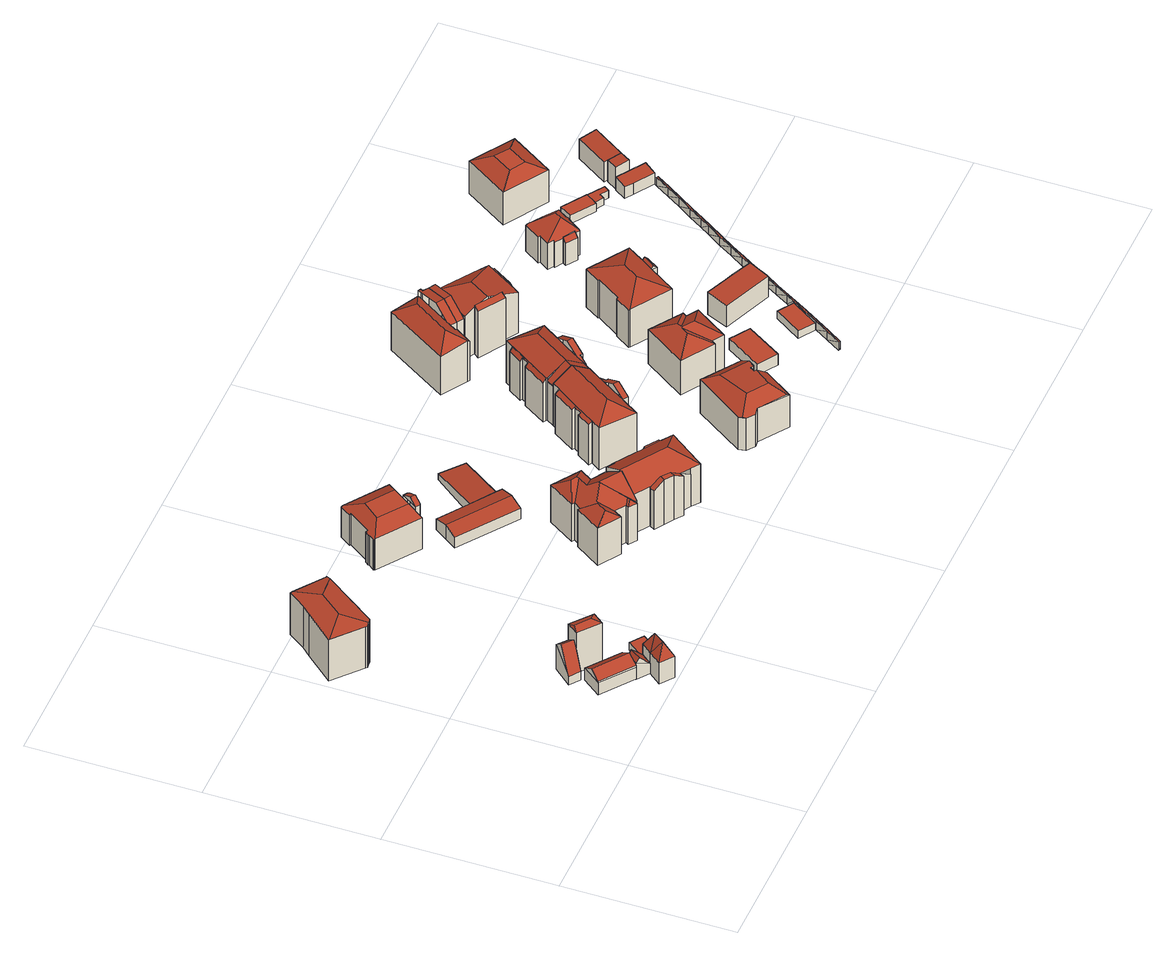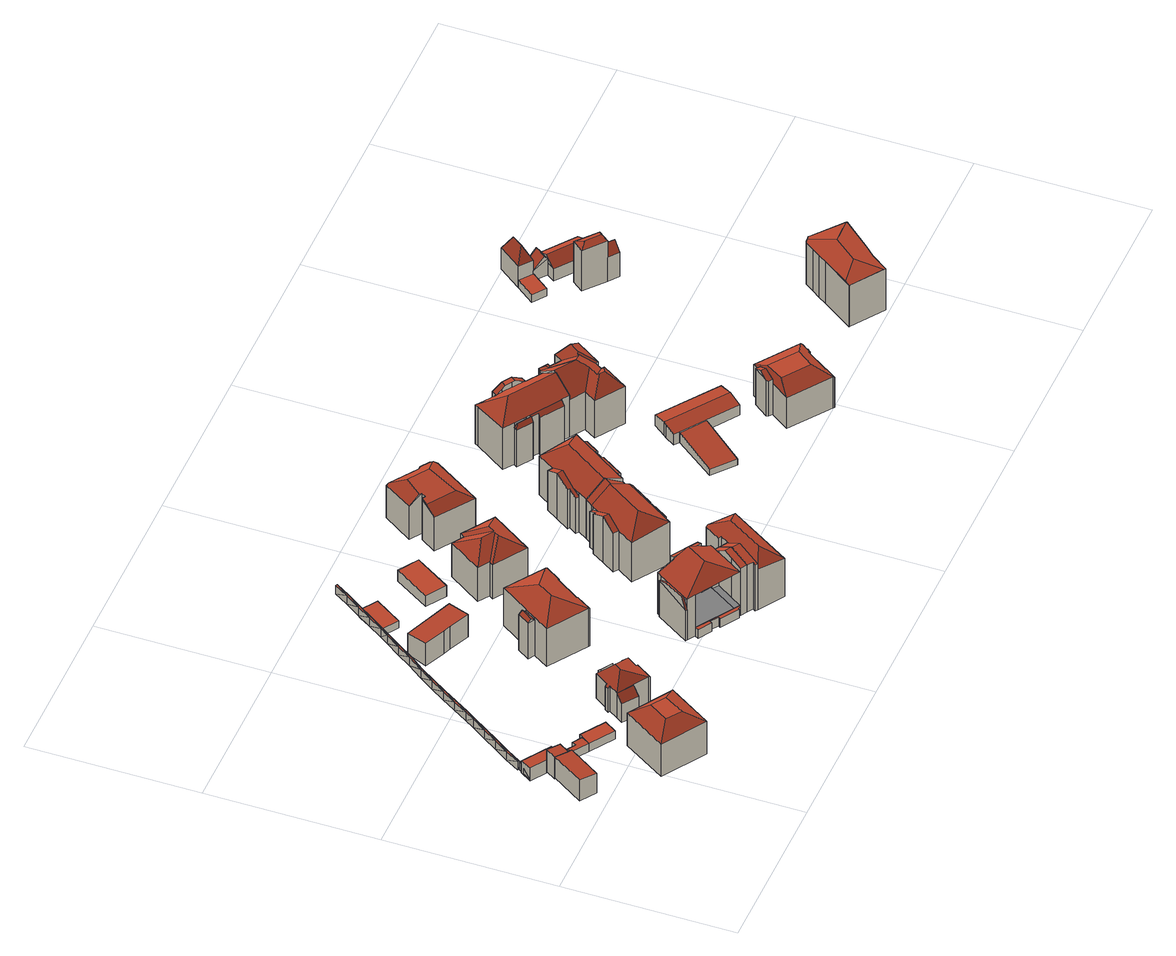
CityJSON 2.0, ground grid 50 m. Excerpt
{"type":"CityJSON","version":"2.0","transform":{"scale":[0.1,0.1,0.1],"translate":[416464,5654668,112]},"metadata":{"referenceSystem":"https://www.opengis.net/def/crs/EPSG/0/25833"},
"CityObjects":{
"building1":{"type":"Building","attributes":{"Dachtyp_tdc":"tdcFreeFormRoof","Gemeindeschluessel":14612000,"Dachneigung":34.32,"QualitaetDacherkennung":50,"Geometrietyp2DReferenz":"3000","measuredHeight":6.65,"function":"31001_9998","roofType":"5000"},"geometry":[{"type":"Solid","lod":"2","boundaries":[[[[0,1,2,3]],[[1,4,5,2]],[[4,6,7,5]],[[6,8,9,7]],[[8,0,3,9]],[[1,10,11,12,4]],[[10,13,14,11]],[[8,14,13,0]],[[6,12,11,14,8]],[[0,13,10,1]],[[4,12,6]],[[3,2,5,7,9]]]],"semantics":{"surfaces":[{"type":"WallSurface"},{"type":"RoofSurface"},{"type":"GroundSurface"}],"values":[[0,0,0,0,0,1,1,0,0,0,0,2]]}}]},
"building2":{"type":"Building","attributes":{"Dachtyp_tdc":"tdcFreeFormRoof","Gemeindeschluessel":14612000,"Dachneigung":62.02,"QualitaetDacherkennung":4,"Geometrietyp2DReferenz":"3000","measuredHeight":10.78,"function":"31001_9998","roofType":"5000"},"geometry":[{"type":"Solid","lod":"2","boundaries":[[[[15,16,17,18]],[[16,19,20,17]],[[19,21,22,20]],[[21,23,24,22]],[[23,15,18,24]],[[25,23,21,26]],[[16,15,25,26,19]],[[21,19,26]],[[15,23,25]],[[18,17,20,22,24]]]],"semantics":{"surfaces":[{"type":"WallSurface"},{"type":"RoofSurface"},{"type":"GroundSurface"}],"values":[[0,0,0,0,0,1,1,0,0,2]]}}]},
"building3":{"type":"Building","attributes":{"Dachtyp_tdc":"tdcGableRoof","Gemeindeschluessel":14612000,"Dachneigung":45.49,"QualitaetDacherkennung":6,"Geometrietyp2DReferenz":"3000","measuredHeight":7.07,"function":"31001_9998","roofType":"3100"},"geometry":[{"type":"Solid","lod":"2","boundaries":[[[[27,28,29,30]],[[28,31,32,29]],[[31,33,34,32]],[[33,27,30,34]],[[31,28,35]],[[27,33,36]],[[28,27,36,35]],[[33,31,35,36]],[[30,29,32,34]]]],"semantics":{"surfaces":[{"type":"WallSurface"},{"type":"RoofSurface"},{"type":"GroundSurface"}],"values":[[0,0,0,0,0,0,1,1,2]]}}]},
"building4":{"type":"Building","attributes":{"Gemeindeschluessel":14612000,"Dachtyp_tdc":"tdcFreeFormRoof","Dachneigung":63.17,"QualitaetDacherkennung":4,"Geometrietyp2DReferenz":"3000","measuredHeight":11.97,"function":"31001_9998","roofType":"5000"},"geometry":[{"type":"Solid","lod":"2","boundaries":[[[[37,38,39,40]],[[38,41,42,39]],[[41,43,44,42]],[[43,45,46,44]],[[45,37,40,46]],[[43,47,45]],[[43,48,47]],[[48,43,41]],[[48,41,38]],[[47,48,38,37]],[[40,39,42,44,46]],[[47,37,45]]]],"semantics":{"surfaces":[{"type":"WallSurface"},{"type":"RoofSurface"},{"type":"GroundSurface"}],"values":[[0,0,0,0,0,1,1,1,1,1,2,1]]}}]},
"building5":{"type":"Building","attributes":{"Dachtyp_tdc":"tdcFreeFormRoof","Gemeindeschluessel":14612000,"Dachneigung":23.61,"QualitaetDacherkennung":5,"Geometrietyp2DReferenz":"3000","measuredHeight":15.06,"function":"31001_9998","roofType":"5000"},"geometry":[{"type":"Solid","lod":"2","boundaries":[[[[49,50,24,18]],[[50,51,52,24]],[[51,53,54,52]],[[53,49,18,54]],[[55,53,51]],[[56,55,51,50]],[[56,50,49]],[[55,56,49,53]],[[18,24,52,54]]]],"semantics":{"surfaces":[{"type":"WallSurface"},{"type":"RoofSurface"},{"type":"GroundSurface"}],"values":[[0,0,0,0,1,1,1,1,2]]}}]},
"building6":{"type":"Building","attributes":{"Dachtyp_tdc":"tdcFreeFormRoof","Gemeindeschluessel":14612000,"Dachneigung":12.59,"QualitaetDacherkennung":54,"Geometrietyp2DReferenz":"3000","measuredHeight":16.03,"function":"31001_9998","roofType":"5000"},"geometry":[{"type":"Solid","lod":"2","boundaries":[[[[57,58,59,60]],[[58,61,62,59]],[[61,63,64,62]],[[63,65,66,64]],[[65,67,68,66]],[[67,69,70,68]],[[69,71,72,70]],[[71,73,74,72]],[[73,75,76,74]],[[75,77,78,76]],[[77,79,80,78]],[[79,81,82,80]],[[81,83,84,82]],[[83,57,60,84]],[[85,73,71,86,87]],[[57,88,89,90,61,58]],[[87,86,69,67,65,63,90,89]],[[77,75,85,87,89,88,83,81,79]],[[63,61,90]],[[71,69,86]],[[57,83,88]],[[75,73,85]],[[60,59,62,64,66,68,70,72,74,76,78,80,82,84]]]],"semantics":{"surfaces":[{"type":"WallSurface"},{"type":"RoofSurface"},{"type":"GroundSurface"}],"values":[[0,0,0,0,0,0,0,0,0,0,0,0,0,0,1,1,1,1,0,0,0,0,2]]}}]},
"building7":{"type":"Building","attributes":{"Dachtyp_tdc":"tdcPolyFlatRoof","Gemeindeschluessel":14612000,"Dachneigung":0,"QualitaetDacherkennung":85,"Geometrietyp2DReferenz":"3000","measuredHeight":2.64,"function":"31001_9998","roofType":"1000"},"geometry":[{"type":"Solid","lod":"2","boundaries":[[[[91,92,40,93]],[[92,94,46,40]],[[94,95,96,46]],[[95,91,93,96]],[[95,94,92,91]],[[93,40,46,96]]]],"semantics":{"surfaces":[{"type":"WallSurface"},{"type":"RoofSurface"},{"type":"GroundSurface"}],"values":[[0,0,0,0,1,2]]}}]},
"building8":{"type":"Building","attributes":{"Gemeindeschluessel":14612000,"Geometrietyp2DReferenz":"3000","function":"31001_9998","roofType":"9999"},"children":["building8-1","building8-2"]},
"building8-1":{"type":"BuildingPart","attributes":{"Dachtyp_tdc":"tdcFreeFormRoof","Dachneigung":27.92,"QualitaetDacherkennung":45,"Geometrietyp2DReferenz":"3000","measuredHeight":13.91,"roofType":"5000"},"parents":["building8"],"geometry":[{"type":"MultiSurface","lod":"2","boundaries":[[[97,98,99,100,101]],[[98,102,103,99]],[[102,104,105,103]],[[104,106,107,105]],[[106,108,109,110,107]],[[102,98,97,111,112]],[[104,112,111,108,106]],[[97,108,111]],[[104,102,112]],[[100,99,103,105,107,110]]],"semantics":{"surfaces":[{"type":"WallSurface"},{"type":"RoofSurface"},{"type":"GroundSurface"}],"values":[0,0,0,0,0,1,1,0,0,2]}}]},
"building8-2":{"type":"BuildingPart","attributes":{"Dachtyp_tdc":"tdcCutTentRoof","Dachneigung":27.56,"QualitaetDacherkennung":42,"Geometrietyp2DReferenz":"3000","measuredHeight":13.43,"roofType":"9999"},"parents":["building8"],"geometry":[{"type":"MultiSurface","lod":"2","boundaries":[[[109,113,114,110]],[[113,115,116,114]],[[115,117,118,116]],[[117,119,120,118]],[[119,121,122,120]],[[121,123,124,122]],[[123,125,126,124]],[[125,127,128,126]],[[127,129,130,128]],[[129,131,132,130]],[[131,133,134,132]],[[133,135,136,134]],[[135,137,138,136]],[[137,139,140,138]],[[139,101,100,140]],[[115,113,141,142]],[[137,135,133,131,129,127,125,123,121,119,117,115,142,143]],[[139,137,143,144]],[[113,109,101,139,144,141]],[[144,143,142,141]],[[110,114,116,118,120,122,124,126,128,130,132,134,136,138,140,100]]],"semantics":{"surfaces":[{"type":"WallSurface"},{"type":"RoofSurface"},{"type":"GroundSurface"}],"values":[0,0,0,0,0,0,0,0,0,0,0,0,0,0,0,1,1,1,1,1,2]}}]},
"building9":{"type":"Building","attributes":{"Dachtyp_tdc":"tdcFreeFormRoof","Gemeindeschluessel":14612000,"Dachneigung":38.08,"QualitaetDacherkennung":13,"Geometrietyp2DReferenz":"3000","measuredHeight":18.49,"function":"31001_9998","roofType":"5000"},"geometry":[{"type":"Solid","lod":"2","boundaries":[[[[145,146,147,148]],[[146,149,150,147]],[[149,151,152,150]],[[153,154,155]],[[156,157,153,155,158]],[[159,160,161,162,163,164,156,158,165]],[[166,159,165,167]],[[168,166,167,169]],[[168,169,151]],[[160,159,166,168,151,149]],[[170,161,160,149,146]],[[171,170,146,145]],[[171,145,172]],[[148,147,150,152,173,174,175,176,177,178,179,180,181,182,183,184,185]],[[151,169,173,152]],[[169,167,174,173]],[[167,165,175,174]],[[165,158,176,175]],[[158,155,177,176]],[[155,154,178,177]],[[154,186,179,178]],[[186,187,180,179]],[[187,188,181,180]],[[188,189,182,181]],[[189,190,183,182]],[[190,191,184,183]],[[191,172,185,184]],[[172,145,148,185]],[[162,161,170,171,172,191]],[[192,163,162,191,190]],[[192,189,188]],[[189,192,190]],[[164,163,192,188,187]],[[157,156,164,187,186]],[[153,157,186,154]]]],"semantics":{"surfaces":[{"type":"WallSurface"},{"type":"RoofSurface"},{"type":"GroundSurface"}],"values":[[0,0,0,1,1,1,1,1,1,1,1,1,1,2,0,0,0,0,0,0,0,0,0,0,0,0,0,0,1,1,0,0,1,1,1]]}}]},
"building10":{"type":"Building","attributes":{"Dachtyp_tdc":"tdcGableRoof","Gemeindeschluessel":14612000,"Dachneigung":13.06,"QualitaetDacherkennung":69,"Geometrietyp2DReferenz":"3000","measuredHeight":4.8,"function":"31001_9998","roofType":"3100"},"geometry":[{"type":"Solid","lod":"2","boundaries":[[[[193,194,195,196]],[[194,197,198,195]],[[197,199,200,198]],[[199,201,202,200]],[[201,203,204,202]],[[203,205,206,204]],[[205,207,208,206]],[[207,209,210,208]],[[209,193,196,210]],[[205,203,201,199,197,194,193]],[[193,209,207,205]],[[196,195,198,200,202,204,206,208,210]]]],"semantics":{"surfaces":[{"type":"WallSurface"},{"type":"RoofSurface"},{"type":"GroundSurface"}],"values":[[0,0,0,0,0,0,0,0,0,1,1,2]]}}]},
"building11":{"type":"Building","attributes":{"Gemeindeschluessel":14612000,"Geometrietyp2DReferenz":"3000","function":"31001_9998","roofType":"9999"},"children":["building11-1","building11-2","building11-3","building11-4"]},
"building11-1":{"type":"BuildingPart","attributes":{"Dachtyp_tdc":"tdcCutGableRoof","Dachneigung":33.46,"QualitaetDacherkennung":31,"Geometrietyp2DReferenz":"3000","measuredHeight":15.77,"roofType":"9999"},"parents":["building11"],"geometry":[{"type":"MultiSurface","lod":"2","boundaries":[[[211,212,213,214]],[[215,216,217,218]],[[216,219,220,217]],[[219,221,222,220]],[[221,223,224,222]],[[223,211,214,224]],[[225,226,212,211,223]],[[221,219,216,215,227,228]],[[223,221,228,225]],[[214,213,229,230,218,217,220,222,224]]],"semantics":{"surfaces":[{"type":"WallSurface"},{"type":"RoofSurface"},{"type":"GroundSurface"}],"values":[0,0,0,0,0,0,1,1,1,2]}}]},
"building11-2":{"type":"BuildingPart","attributes":{"Dachtyp_tdc":"tdcHipAndGableRoof","Dachneigung":36.9,"QualitaetDacherkennung":42,"Geometrietyp2DReferenz":"3000","measuredHeight":18.19,"roofType":"5000"},"parents":["building11"],"geometry":[{"type":"MultiSurface","lod":"2","boundaries":[[[231,232,233,213,212]],[[232,234,182,233]],[[234,235,236,182]],[[235,237,181,236]],[[237,238,239,181]],[[238,240,241,242,239]],[[243,244,245]],[[243,246,247,244]],[[246,248,249,247]],[[248,250,251,249]],[[250,252,218,251]],[[252,215,218]],[[250,248,246,253]],[[246,243,254,240,238,237,235,253]],[[235,234,232,231,226,255,256,227,252,250,253]],[[213,233,182,236,181,239,242,257,244,247,249,251,218,230,229]]],"semantics":{"surfaces":[{"type":"WallSurface"},{"type":"RoofSurface"},{"type":"GroundSurface"}],"values":[0,0,0,0,0,0,0,0,0,0,0,0,1,1,1,2]}}]},
"building11-3":{"type":"BuildingPart","attributes":{"Dachtyp_tdc":"tdcFreeFormRoof","Dachneigung":68.63,"QualitaetDacherkennung":13,"Geometrietyp2DReferenz":"3000","measuredHeight":14.76,"roofType":"5000"},"parents":["building11"],"geometry":[{"type":"MultiSurface","lod":"2","boundaries":[[[258,245,244,259]],[[260,261,262,263]],[[261,258,259,262]],[[264,265,266,267,245]],[[264,245,258]],[[265,264,258,261]],[[260,266,265,261]],[[267,266,260]],[[259,244,257,263,262]]],"semantics":{"surfaces":[{"type":"WallSurface"},{"type":"RoofSurface"},{"type":"GroundSurface"}],"values":[0,0,0,1,1,1,0,0,2]}}]},
"building11-4":{"type":"BuildingPart","attributes":{"Dachtyp_tdc":"tdcPolyFlatRoof","Dachneigung":40.42,"QualitaetDacherkennung":29,"Geometrietyp2DReferenz":"3000","measuredHeight":14.55,"roofType":"2100"},"parents":["building11"],"geometry":[{"type":"MultiSurface","lod":"2","boundaries":[[[241,268,269,270,271,272]],[[273,274,275,263,257,242]],[[272,271,274,273]],[[271,270,275,274]],[[270,269,260,263,275]],[[241,272,273,242]]],"semantics":{"surfaces":[{"type":"RoofSurface"},{"type":"GroundSurface"},{"type":"WallSurface"}],"values":[0,1,2,2,2,2]}}]},
"building12":{"type":"Building","attributes":{"Dachtyp_tdc":"tdcPolyFlatRoof","Gemeindeschluessel":14612000,"Dachneigung":5.15,"QualitaetDacherkennung":70,"Geometrietyp2DReferenz":"3000","measuredHeight":3.52,"function":"31001_9998","roofType":"2100"},"geometry":[{"type":"Solid","lod":"2","boundaries":[[[[276,277,200,278]],[[277,279,198,200]],[[279,280,281,198]],[[280,276,278,281]],[[280,279,277,276]],[[278,200,198,281]]]],"semantics":{"surfaces":[{"type":"WallSurface"},{"type":"RoofSurface"},{"type":"GroundSurface"}],"values":[[0,0,0,0,1,2]]}}]},
"building13":{"type":"Building","attributes":{"Gemeindeschluessel":14612000,"Geometrietyp2DReferenz":"3000","function":"31001_9998","roofType":"9999"},"children":["building13-1","building13-2","building13-3","building13-4"]},
"building13-1":{"type":"BuildingPart","attributes":{"Dachtyp_tdc":"tdcHipAndGableRoof","Dachneigung":36.92,"QualitaetDacherkennung":43,"Geometrietyp2DReferenz":"3000","measuredHeight":18.26,"roofType":"5000"},"parents":["building13"],"geometry":[{"type":"MultiSurface","lod":"2","boundaries":[[[282,283,284,285]],[[283,286,287,284]],[[286,288,289,287]],[[288,290,291,289]],[[290,292,291]],[[293,294,295,296]],[[294,297,298,295]],[[297,299,300,298]],[[299,301,302,300]],[[297,294,303]],[[294,293,304,305,290,288,286,303]],[[286,283,282,306,301,299,297,303]],[[307,285,284,287,289,291,308,296,295,298,300,302]]],"semantics":{"surfaces":[{"type":"WallSurface"},{"type":"RoofSurface"},{"type":"GroundSurface"}],"values":[0,0,0,0,0,0,0,0,0,1,1,1,2]}}]},
"building13-2":{"type":"BuildingPart","attributes":{"Dachtyp_tdc":"tdcPolyFlatRoof","Dachneigung":32.76,"QualitaetDacherkennung":47,"Geometrietyp2DReferenz":"3000","measuredHeight":14.89,"roofType":"2100"},"parents":["building13"],"geometry":[{"type":"MultiSurface","lod":"2","boundaries":[[[301,299,300,302]],[[299,309,310,300]],[[309,311,312,310]],[[311,313,314,312]],[[313,315,316,314]],[[315,313,311,309,299,301,306]],[[307,302,300,310,312,314,316]]],"semantics":{"surfaces":[{"type":"WallSurface"},{"type":"RoofSurface"},{"type":"GroundSurface"}],"values":[0,0,0,0,0,1,2]}}]},
"building13-3":{"type":"BuildingPart","attributes":{"Dachtyp_tdc":"tdcPolyFlatRoof","Dachneigung":34.4,"QualitaetDacherkennung":53,"Geometrietyp2DReferenz":"3000","measuredHeight":14.96,"roofType":"2100"},"parents":["building13"],"geometry":[{"type":"MultiSurface","lod":"2","boundaries":[[[317,318,316,315]],[[317,319,320,318]],[[319,282,285,320]],[[319,317,315,321,282]],[[285,307,316,318,320]]],"semantics":{"surfaces":[{"type":"WallSurface"},{"type":"RoofSurface"},{"type":"GroundSurface"}],"values":[0,0,0,1,2]}}]},
"building13-4":{"type":"BuildingPart","attributes":{"Dachtyp_tdc":"tdcGableRoof","Dachneigung":28.26,"QualitaetDacherkennung":40,"Geometrietyp2DReferenz":"3000","measuredHeight":16.28,"roofType":"3100"},"parents":["building13"],"geometry":[{"type":"MultiSurface","lod":"2","boundaries":[[[322,323,324,325]],[[323,326,327,324]],[[326,328,329,327]],[[328,330,296,329]],[[330,293,296]],[[292,331,332,291]],[[331,322,325,332]],[[333,330,328,326]],[[326,323,322,331,292,305,333]],[[325,324,327,329,296,308,291,332]]],"semantics":{"surfaces":[{"type":"WallSurface"},{"type":"RoofSurface"},{"type":"GroundSurface"}],"values":[0,0,0,0,0,0,0,1,1,2]}}]},
"building14":{"type":"Building","attributes":{"Dachtyp_tdc":"tdcFreeFormRoof","Gemeindeschluessel":14612000,"Dachneigung":2.71,"QualitaetDacherkennung":38,"Geometrietyp2DReferenz":"3000","measuredHeight":14.56,"function":"31001_9998","roofType":"5000"},"geometry":[{"type":"Solid","lod":"2","boundaries":[[[[334,335,336,337]],[[335,338,339,336]],[[338,340,341,339]],[[340,342,343,341]],[[342,344,345,343]],[[344,346,347,345]],[[346,348,349,347]],[[348,350,351,349]],[[350,352,353,351]],[[352,354,355,353]],[[354,356,357,355]],[[356,334,337,357]],[[358,340,338,359]],[[342,358,360]],[[352,350,361,362,363]],[[363,362,364,365,334,356,354]],[[364,359,338,335,365]],[[348,346,344,360,358,359,364,362,361]],[[335,334,365]],[[342,340,358]],[[344,342,360]],[[354,352,363]],[[350,348,361]],[[337,336,339,341,343,345,347,349,351,353,355,357]]]],"semantics":{"surfaces":[{"type":"WallSurface"},{"type":"RoofSurface"},{"type":"GroundSurface"}],"values":[[0,0,0,0,0,0,0,0,0,0,0,0,1,1,1,1,1,1,0,0,0,0,0,2]]}}]},
"building15":{"type":"Building","attributes":{"Gemeindeschluessel":14612000,"Geometrietyp2DReferenz":"3000","function":"31001_9998","roofType":"9999"},"children":["building15-1","building15-2","building15-3","building15-4"]},
"building15-1":{"type":"BuildingPart","attributes":{"Dachtyp_tdc":"tdcHipAndGableRoof","Dachneigung":36.65,"QualitaetDacherkennung":44,"Geometrietyp2DReferenz":"3000","measuredHeight":18.1,"roofType":"5000"},"parents":["building15"],"geometry":[{"type":"MultiSurface","lod":"2","boundaries":[[[366,367,368]],[[366,369,370,367]],[[371,372,373,374,375,376]],[[377,378,379,380]],[[378,381,382,379]],[[381,383,384,382]],[[381,378,385]],[[378,377,372,371,386,387,385]],[[387,369,366,388,389,390,383,381,385]],[[367,370,391,374,373,380,379,382,384,392]]],"semantics":{"surfaces":[{"type":"WallSurface"},{"type":"RoofSurface"},{"type":"GroundSurface"}],"values":[0,0,0,0,0,0,1,1,1,2]}}]},
"building15-2":{"type":"BuildingPart","attributes":{"Dachtyp_tdc":"tdcGableRoof","Dachneigung":36.97,"QualitaetDacherkennung":69,"Geometrietyp2DReferenz":"3000","measuredHeight":18.18,"roofType":"3100"},"parents":["building15"],"geometry":[{"type":"MultiSurface","lod":"2","boundaries":[[[393,289,370,369]],[[393,394,284,289]],[[394,375,374,284]],[[393,369,395,396]],[[394,397,376,375]],[[393,396,397,394]],[[374,391,370,289,284]],[[397,396,395,386,376]]],"semantics":{"surfaces":[{"type":"WallSurface"},{"type":"RoofSurface"},{"type":"GroundSurface"}],"values":[0,0,0,1,0,0,2,1]}}]},
"building15-3":{"type":"BuildingPart","attributes":{"Dachtyp_tdc":"tdcGableRoof","Dachneigung":28.19,"QualitaetDacherkennung":36,"Geometrietyp2DReferenz":"3000","measuredHeight":16.19,"roofType":"3100"},"parents":["building15"],"geometry":[{"type":"MultiSurface","lod":"2","boundaries":[[[398,368,367,399]],[[383,400,401,384]],[[400,402,403,401]],[[402,404,405,403]],[[404,406,407,405]],[[406,398,399,407]],[[402,400,383,390,408]],[[408,388,368,398,406,404,402]],[[399,367,392,384,401,403,405,407]]],"semantics":{"surfaces":[{"type":"WallSurface"},{"type":"RoofSurface"},{"type":"GroundSurface"}],"values":[0,0,0,0,0,0,1,1,2]}}]},
"building15-4":{"type":"BuildingPart","attributes":{"Dachtyp_tdc":"tdcPolyFlatRoof","Dachneigung":46.88,"QualitaetDacherkennung":39,"Geometrietyp2DReferenz":"3000","measuredHeight":14.82,"roofType":"2100"},"parents":["building15"],"geometry":[{"type":"MultiSurface","lod":"2","boundaries":[[[409,410,411,412]],[[410,413,414,411]],[[413,415,416,414]],[[415,417,418,416]],[[417,419,420,418]],[[419,421,377,380,420]],[[422,409,412,373,372]],[[422,421,419,417,415,413,410,409]],[[412,411,414,416,418,420,380,373]]],"semantics":{"surfaces":[{"type":"WallSurface"},{"type":"RoofSurface"},{"type":"GroundSurface"}],"values":[0,0,0,0,0,0,0,1,2]}}]},
"building16":{"type":"Building","attributes":{"Gemeindeschluessel":14612000,"Geometrietyp2DReferenz":"3000","function":"31001_9998","roofType":"9999"},"children":["building16-1","building16-2"]},
"building16-1":{"type":"BuildingPart","attributes":{"Dachtyp_tdc":"tdcGableRoof","Dachneigung":10.01,"QualitaetDacherkennung":61,"Geometrietyp2DReferenz":"3000","measuredHeight":17.7,"roofType":"3100"},"parents":["building16"],"geometry":[{"type":"MultiSurface","lod":"2","boundaries":[[[423,424,425,426]],[[424,427,428,425]],[[427,429,430,428]],[[429,431,432,430]],[[433,434,435,436,437]],[[434,423,426,435]],[[438,439,431,429,427]],[[427,424,423,434,433,438]],[[426,425,428,430,432,440,436,435]]],"semantics":{"surfaces":[{"type":"WallSurface"},{"type":"RoofSurface"},{"type":"GroundSurface"}],"values":[0,0,0,0,0,0,1,1,2]}}]},
"building16-2":{"type":"BuildingPart","attributes":{"Dachtyp_tdc":"tdcHipRoof","Dachneigung":35.63,"QualitaetDacherkennung":52,"Geometrietyp2DReferenz":"3000","measuredHeight":16.95,"roofType":"3200"},"parents":["building16"],"geometry":[{"type":"MultiSurface","lod":"2","boundaries":[[[441,442,443,444]],[[442,437,436,443]],[[445,446,447,432,431]],[[446,448,449,447]],[[437,442,450]],[[441,451,452]],[[442,441,452,450]],[[451,453,448,446,445,439,454,437,450,452]],[[449,455,456,444,443,436,440,432,447]],[[448,453,455,449]],[[453,451,456,455]],[[451,441,444,456]]],"semantics":{"surfaces":[{"type":"WallSurface"},{"type":"RoofSurface"},{"type":"GroundSurface"}],"values":[0,0,0,0,1,1,1,1,2,0,0,0]}}]},
"building17":{"type":"Building","attributes":{"Dachtyp_tdc":"tdcFreeFormRoof","Gemeindeschluessel":14612000,"Dachneigung":29.96,"QualitaetDacherkennung":70,"Geometrietyp2DReferenz":"3000","measuredHeight":15.44,"function":"31001_9998","roofType":"5000"},"geometry":[{"type":"Solid","lod":"2","boundaries":[[[[457,458,459,460]],[[458,461,462,459]],[[461,463,464,462]],[[463,465,466,464]],[[465,467,468,466]],[[467,469,470,468]],[[469,471,472,470]],[[471,457,460,472]],[[473,474,471,469]],[[475,476,473,469,467]],[[475,467,465]],[[477,476,475,465,463]],[[478,477,463,461]],[[478,461,458]],[[474,473,476,477,478,458,457]],[[474,457,471]],[[460,459,462,464,466,468,470,472]]]],"semantics":{"surfaces":[{"type":"WallSurface"},{"type":"RoofSurface"},{"type":"GroundSurface"}],"values":[[0,0,0,0,0,0,0,0,1,1,1,1,1,1,1,1,2]]}}]},
"building18":{"type":"Building","attributes":{"Dachtyp_tdc":"tdcPolyFlatRoof","Gemeindeschluessel":14612000,"Dachneigung":0,"QualitaetDacherkennung":63,"Geometrietyp2DReferenz":"3000","measuredHeight":3.79,"function":"31001_9998","roofType":"1000"},"geometry":[{"type":"Solid","lod":"2","boundaries":[[[[479,480,481,482]],[[480,483,484,481]],[[483,485,486,484]],[[485,479,482,486]],[[485,483,480,479]],[[482,481,484,486]]]],"semantics":{"surfaces":[{"type":"WallSurface"},{"type":"RoofSurface"},{"type":"GroundSurface"}],"values":[[0,0,0,0,1,2]]}}]},
"building19":{"type":"Building","attributes":{"Gemeindeschluessel":14612000,"Geometrietyp2DReferenz":"3000","function":"31001_9998","roofType":"9999"},"children":["building19-1","building19-2","building19-3","building19-4","building19-5"]},
"building19-1":{"type":"BuildingPart","attributes":{"Dachtyp_tdc":"tdcCutGableRoof","Dachneigung":0.487,"QualitaetDacherkennung":16,"Geometrietyp2DReferenz":"3000","measuredHeight":14.3,"roofType":"9999"},"parents":["building19"],"geometry":[{"type":"MultiSurface","lod":"2","boundaries":[[[487,488,489,490]],[[488,491,492,489]],[[491,493,494,492]],[[488,487,495,496]],[[491,488,496,497]],[[493,491,497,498]],[[497,496,495,498]],[[490,489,492,494]]],"semantics":{"surfaces":[{"type":"WallSurface"},{"type":"RoofSurface"},{"type":"GroundSurface"}],"values":[0,0,0,1,0,1,1,2]}}]},
"building19-2":{"type":"BuildingPart","attributes":{"Dachtyp_tdc":"tdcPolyFlatRoof","Dachneigung":25.98,"QualitaetDacherkennung":29,"Geometrietyp2DReferenz":"3000","measuredHeight":17.23,"roofType":"2100"},"parents":["building19"],"geometry":[{"type":"MultiSurface","lod":"2","boundaries":[[[499,500,501,502,503,504]],[[505,506,507,500,499]],[[508,509,504,503,510]],[[509,505,499,504]],[[509,508,511,512,513,514,506,505]]],"semantics":{"surfaces":[{"type":"GroundSurface"},{"type":"WallSurface"},{"type":"RoofSurface"}],"values":[0,1,1,1,2]}}]},
"building19-3":{"type":"BuildingPart","attributes":{"Dachtyp_tdc":"tdcHipAndGableRoof","Dachneigung":21.11,"QualitaetDacherkennung":27,"Geometrietyp2DReferenz":"3000","measuredHeight":18.28,"roofType":"5000"},"parents":["building19"],"geometry":[{"type":"MultiSurface","lod":"2","boundaries":[[[507,515,516,500]],[[515,517,518,516]],[[517,519,520,521,518]],[[522,523,487,490,524,525]],[[526,527,528,494,493]],[[527,510,503,528]],[[523,522,529,530]],[[529,531,532,519,517,515,507,514,533,530]],[[533,512,534,510,527,526,523,530]],[[503,502,501,500,516,518,521,535,536,524,490,494,528]]],"semantics":{"surfaces":[{"type":"WallSurface"},{"type":"RoofSurface"},{"type":"GroundSurface"}],"values":[0,0,0,0,0,0,1,1,1,2]}}]},
"building19-4":{"type":"BuildingPart","attributes":{"Dachtyp_tdc":"tdcGableRoof","Dachneigung":10.07,"QualitaetDacherkennung":58,"Geometrietyp2DReferenz":"3000","measuredHeight":17.74,"roofType":"3100"},"parents":["building19"],"geometry":[{"type":"MultiSurface","lod":"2","boundaries":[[[537,424,425,538]],[[424,539,540,541,425]],[[520,429,430,521]],[[429,537,538,430]],[[542,539,424,537]],[[537,429,520,532,542]],[[538,425,541,536,535,521,430]]],"semantics":{"surfaces":[{"type":"WallSurface"},{"type":"RoofSurface"},{"type":"GroundSurface"}],"values":[0,0,0,0,1,1,2]}}]},
"building19-5":{"type":"BuildingPart","attributes":{"Dachtyp_tdc":"tdcPolyFlatRoof","Dachneigung":0,"QualitaetDacherkennung":0,"Geometrietyp2DReferenz":"3000","measuredHeight":3,"roofType":"9999"},"parents":["building19"],"geometry":[{"type":"MultiSurface","lod":"2","boundaries":[[[543,544,545,546,547,548,549,540,550,525]],[[540,549,551,541]],[[549,548,552,551]],[[548,547,553,552]],[[547,546,554,553]],[[546,545,555,554]],[[545,544,556,555]],[[544,543,557,556]],[[543,525,524,557]],[[524,536,541,551,552,553,554,555,556,557]],[[525,550,536,524]],[[541,536,550,540]]],"semantics":{"surfaces":[{"type":"RoofSurface"},{"type":"WallSurface"},{"type":"GroundSurface"},{"type":"ClosureSurface","isClosure":"1","QuelleClosure":"LoD1Solid"}],"values":[0,1,1,1,1,1,1,1,1,2,3,3]}}]},
"building20":{"type":"Building","attributes":{"Stand_DGM":"2016","Stand_Basis-DLM":"2024","Gemeindeschluessel":"14612000","ObjektHoehe":3,"Stand_Laserscan":"2016","BodenHoehe":0,"Stand_3D-Stadtmodell":"2025","Geometrietyp2DReferenz":2000,"AbsoluteHoehe":0,"measuredHeight":3,"function":"51009_1700","roofType":"9999"},"geometry":[{"type":"MultiSurface","lod":"2","boundaries":[[[558,559,560]],[[561,562,560]],[[559,563,564]],[[562,561,564]],[[558,560,565]],[[560,562,565]],[[558,563,559]],[[562,564,563]],[[566,558,565]],[[562,567,565]],[[558,568,563]],[[567,562,563]],[[566,565,569]],[[565,567,569]],[[566,568,558]],[[567,563,568]],[[570,566,569]],[[567,571,569]],[[566,572,568]],[[571,567,568]],[[570,569,573]],[[569,571,573]],[[570,572,566]],[[571,568,572]],[[574,570,573]],[[571,575,573]],[[570,576,572]],[[575,571,572]],[[574,573,577]],[[573,575,577]],[[574,576,570]],[[575,572,576]],[[578,574,577]],[[575,579,577]],[[574,580,576]],[[579,575,576]],[[578,577,581]],[[577,579,581]],[[578,580,574]],[[579,576,580]],[[582,578,581]],[[579,583,581]],[[578,584,580]],[[583,579,580]],[[582,581,585]],[[581,583,585]],[[582,584,578]],[[583,580,584]],[[586,582,585]],[[583,587,585]],[[582,588,584]],[[587,583,584]],[[586,585,589]],[[585,587,589]],[[586,588,582]],[[587,584,588]],[[590,586,589]],[[587,591,589]],[[586,592,588]],[[591,587,588]],[[590,589,593]],[[589,591,593]],[[590,592,586]],[[591,588,592]],[[594,590,593]],[[591,595,593]],[[590,596,592]],[[595,591,592]],[[594,593,597]],[[593,595,597]],[[594,596,590]],[[595,592,596]],[[598,594,597]],[[595,599,597]],[[594,600,596]],[[599,595,596]],[[598,597,601]],[[597,599,601]],[[598,600,594]],[[599,596,600]],[[602,598,601]],[[599,603,601]],[[598,604,600]],[[603,599,600]],[[602,601,605]],[[601,603,605]],[[602,604,598]],[[603,600,604]],[[606,602,605]],[[603,607,605]],[[602,608,604]],[[607,603,604]],[[606,605,609]],[[606,608,602]],[[605,607,609]],[[607,604,608]],[[610,606,609]],[[606,611,608]],[[607,612,609]],[[612,607,608]],[[612,608,611]],[[610,609,613]],[[609,612,613]],[[610,611,606]],[[614,610,613]],[[612,615,613]],[[610,616,611]],[[615,612,611]],[[614,613,617]],[[613,615,617]],[[614,616,610]],[[615,611,616]],[[618,614,617]],[[615,619,617]],[[614,620,616]],[[619,615,616]],[[618,617,621]],[[617,619,621]],[[618,620,614]],[[619,616,620]],[[622,618,621]],[[619,623,621]],[[618,624,620]],[[623,619,620]],[[622,621,625]],[[621,623,625]],[[622,624,618]],[[623,620,624]],[[626,622,625]],[[623,627,625]],[[622,628,624]],[[627,623,624]],[[626,625,629]],[[625,627,629]],[[626,628,622]],[[627,624,628]],[[630,626,629]]],"semantics":{"surfaces":[{"type":"WallSurface"},{"type":"RoofSurface"},{"type":"GroundSurface"}],"values":[0,1,2,0,0,1,2,0,0,1,2,0,0,1,2,0,0,1,2,0,0,1,2,0,0,1,2,0,0,1,2,0,0,1,2,0,0,1,2,0,0,1,2,0,0,1,2,0,0,1,2,0,0,1,2,0,0,1,2,0,0,1,2,0,0,1,2,0,0,1,2,0,0,1,2,0,0,1,2,0,0,1,2,0,0,1,2,0,0,1,2,0,0,2,1,0,0,2,1,0,0,0,1,2,0,1,2,0,0,1,2,0,0,1,2,0,0,1,2,0,0,1,2,0,0,1,2,0,0,1,2,0,0,1,2,0,0]}}]},
"building21":{"type":"Building","attributes":{"Gemeindeschluessel":14612000,"Dachtyp_tdc":"tdcPolyFlatRoof","Dachneigung":0,"QualitaetDacherkennung":69,"Geometrietyp2DReferenz":"3000","measuredHeight":2.51,"function":"31001_9998","roofType":"1000"},"geometry":[{"type":"Solid","lod":"2","boundaries":[[[[631,632,633,634]],[[632,635,636,633]],[[635,637,638,636]],[[637,639,640,638]],[[639,631,634,640]],[[639,637,635,632,631]],[[634,633,636,638,640]]]],"semantics":{"surfaces":[{"type":"WallSurface"},{"type":"RoofSurface"},{"type":"GroundSurface"}],"values":[[0,0,0,0,0,1,2]]}}]},
"building22":{"type":"Building","attributes":{"Gemeindeschluessel":14612000,"Geometrietyp2DReferenz":"3000","function":"31001_9998","roofType":"9999"},"children":["building22-1","building22-2"]},
"building22-1":{"type":"BuildingPart","attributes":{"Dachtyp_tdc":"tdcHipRoof","Dachneigung":22.68,"QualitaetDacherkennung":68,"Geometrietyp2DReferenz":"3000","measuredHeight":16.16,"roofType":"3200"},"parents":["building22"],"geometry":[{"type":"MultiSurface","lod":"2","boundaries":[[[641,642,643,644]],[[642,645,646,643]],[[645,647,648,646]],[[647,649,650,648]],[[649,651,652,650]],[[651,653,654,655,652]],[[656,657,658,659,660]],[[657,661,662,658]],[[661,663,664,662]],[[663,665,666,664]],[[665,641,644,666]],[[661,657,667]],[[651,649,668]],[[657,656,653,651,668,667]],[[649,647,645,642,641,665,663,661,667,668]],[[644,643,646,648,650,652,655,659,658,662,664,666]]],"semantics":{"surfaces":[{"type":"WallSurface"},{"type":"RoofSurface"},{"type":"GroundSurface"}],"values":[0,0,0,0,0,0,0,0,0,0,0,1,1,1,1,2]}}]},
"building22-2":{"type":"BuildingPart","attributes":{"Dachtyp_tdc":"tdcFreeFormRoof","Dachneigung":43.02,"QualitaetDacherkennung":15,"Geometrietyp2DReferenz":"3000","measuredHeight":13.44,"roofType":"5000"},"parents":["building22"],"geometry":[{"type":"MultiSurface","lod":"2","boundaries":[[[654,669,670,655]],[[669,671,672,670]],[[671,660,659,672]],[[673,660,671]],[[674,673,671,669]],[[674,669,654]],[[673,674,654,660]],[[655,670,672,659]]],"semantics":{"surfaces":[{"type":"WallSurface"},{"type":"RoofSurface"},{"type":"GroundSurface"}],"values":[0,0,0,0,1,0,1,2]}}]},
"building23":{"type":"Building","attributes":{"Dachtyp_tdc":"tdcPolyFlatRoof","Gemeindeschluessel":14612000,"Dachneigung":4.99,"QualitaetDacherkennung":65,"Geometrietyp2DReferenz":"3000","measuredHeight":8.03,"function":"31001_9998","roofType":"2100"},"geometry":[{"type":"Solid","lod":"2","boundaries":[[[[675,676,677,678]],[[676,679,680,677]],[[679,681,682,680]],[[681,683,684,682]],[[683,685,686,684]],[[685,675,678,686]],[[685,683,681,679,676,675]],[[678,677,680,682,684,686]]]],"semantics":{"surfaces":[{"type":"WallSurface"},{"type":"RoofSurface"},{"type":"GroundSurface"}],"values":[[0,0,0,0,0,0,1,2]]}}]},
"building24":{"type":"Building","attributes":{"Dachtyp_tdc":"tdcPolyFlatRoof","Gemeindeschluessel":14612000,"Dachneigung":47.33,"QualitaetDacherkennung":35,"Geometrietyp2DReferenz":"3000","measuredHeight":9.32,"function":"31001_9998","roofType":"2100"},"geometry":[{"type":"Solid","lod":"2","boundaries":[[[[687,688,689,690]],[[688,691,692,689]],[[691,693,694,692]],[[693,687,690,694]],[[693,691,688,687]],[[690,689,692,694]]]],"semantics":{"surfaces":[{"type":"WallSurface"},{"type":"RoofSurface"},{"type":"GroundSurface"}],"values":[[0,0,0,0,1,2]]}}]},
"building25":{"type":"Building","attributes":{"Gemeindeschluessel":14612000,"Geometrietyp2DReferenz":"3000","function":"31001_9998","roofType":"9999"},"children":["building25-1","building25-2"]},
"building25-1":{"type":"BuildingPart","attributes":{"Dachtyp_tdc":"tdcPolyFlatRoof","Dachneigung":45.94,"QualitaetDacherkennung":64,"Geometrietyp2DReferenz":"3000","measuredHeight":8.66,"roofType":"2100"},"parents":["building25"],"geometry":[{"type":"MultiSurface","lod":"2","boundaries":[[[695,696,697,698]],[[699,700,701,702]],[[700,695,698,701]],[[700,699,696,695]],[[698,697,702,701]]],"semantics":{"surfaces":[{"type":"WallSurface"},{"type":"RoofSurface"},{"type":"GroundSurface"}],"values":[0,0,0,1,2]}}]},
"building25-2":{"type":"BuildingPart","attributes":{"Dachtyp_tdc":"tdcHipRoof","Dachneigung":27.34,"QualitaetDacherkennung":39,"Geometrietyp2DReferenz":"3000","measuredHeight":12.49,"roofType":"3200"},"parents":["building25"],"geometry":[{"type":"MultiSurface","lod":"2","boundaries":[[[703,704,705,706]],[[704,707,708,705]],[[707,709,710,708]],[[709,711,692,710]],[[711,712,689,692]],[[712,713,714,689]],[[713,715,716,714]],[[715,717,718,716]],[[717,719,720,718]],[[719,721,722,720]],[[721,723,724,722]],[[723,725,726,724]],[[725,727,699,702,726]],[[728,729,730,697,696]],[[729,731,732,730]],[[731,703,706,732]],[[728,727,725,733]],[[717,715,713,712,711,709,707,734]],[[725,723,721,719,717,734,733]],[[707,704,703,731,729,728,733,734]],[[706,705,708,710,692,689,714,716,718,720,722,724,726,702,697,730,732]]],"semantics":{"surfaces":[{"type":"WallSurface"},{"type":"RoofSurface"},{"type":"GroundSurface"}],"values":[0,0,0,0,0,0,0,0,0,0,0,0,0,0,0,0,1,1,1,1,2]}}]},
"building26":{"type":"Building","attributes":{"Gemeindeschluessel":14612000,"Geometrietyp2DReferenz":"3000","function":"31001_9998","roofType":"9999"},"children":["building26-1","building26-2"]},
"building26-1":{"type":"BuildingPart","attributes":{"Dachtyp_tdc":"tdcPolyFlatRoof","Dachneigung":0,"QualitaetDacherkennung":34,"Geometrietyp2DReferenz":"3000","measuredHeight":2.92,"roofType":"1000"},"parents":["building26"],"geometry":[{"type":"MultiSurface","lod":"2","boundaries":[[[735,736,737,738]],[[736,739,740,737]],[[739,741,742,743,740]],[[744,735,738,745,746]],[[744,741,739,736,735]],[[738,737,740,743,745]]],"semantics":{"surfaces":[{"type":"WallSurface"},{"type":"RoofSurface"},{"type":"GroundSurface"}],"values":[0,0,0,0,1,2]}}]},
"building26-2":{"type":"BuildingPart","attributes":{"Dachtyp_tdc":"tdcPolyFlatRoof","Dachneigung":6.71,"QualitaetDacherkennung":60,"Geometrietyp2DReferenz":"3000","measuredHeight":2.84,"roofType":"2100"},"parents":["building26"],"geometry":[{"type":"MultiSurface","lod":"2","boundaries":[[[742,747,748,743]],[[747,749,750,748]],[[749,751,752,750]],[[751,753,754,752]],[[753,746,745,754]],[[753,751,749,747,742,746]],[[745,743,748,750,752,754]]],"semantics":{"surfaces":[{"type":"WallSurface"},{"type":"RoofSurface"},{"type":"GroundSurface"}],"values":[0,0,0,0,0,1,2]}}]},
"building27":{"type":"Building","attributes":{"Dachtyp_tdc":"tdcCutTentRoof","Gemeindeschluessel":14612000,"Dachneigung":29.85,"QualitaetDacherkennung":55,"Geometrietyp2DReferenz":"3000","measuredHeight":14.19,"function":"31001_9998","roofType":"9999"},"geometry":[{"type":"Solid","lod":"2","boundaries":[[[[755,756,757,758]],[[756,759,760,757]],[[759,761,762,760]],[[761,755,758,762]],[[756,755,763,764]],[[759,756,764,765]],[[761,759,765,766]],[[755,761,766,763]],[[766,765,764,763]],[[758,757,760,762]]]],"semantics":{"surfaces":[{"type":"WallSurface"},{"type":"RoofSurface"},{"type":"GroundSurface"}],"values":[[0,0,0,0,1,1,1,1,1,2]]}}]},
"building28":{"type":"Building","attributes":{"Dachtyp_tdc":"tdcPolyFlatRoof","Gemeindeschluessel":14612000,"Dachneigung":7.44,"QualitaetDacherkennung":42,"Geometrietyp2DReferenz":"3000","measuredHeight":4.59,"function":"31001_9998","roofType":"2100"},"geometry":[{"type":"Solid","lod":"2","boundaries":[[[[767,768,769,770]],[[768,771,772,769]],[[771,773,774,772]],[[773,775,776,774]],[[775,777,778,776]],[[777,767,770,778]],[[777,775,773,771,768,767]],[[770,769,772,774,776,778]]]],"semantics":{"surfaces":[{"type":"WallSurface"},{"type":"RoofSurface"},{"type":"GroundSurface"}],"values":[[0,0,0,0,0,0,1,2]]}}]},
"building29":{"type":"Building","attributes":{"Dachtyp_tdc":"tdcPolyFlatRoof","Gemeindeschluessel":14612000,"Dachneigung":5.13,"QualitaetDacherkennung":63,"Geometrietyp2DReferenz":"3000","measuredHeight":7.89,"function":"31001_9998","roofType":"2100"},"geometry":[{"type":"Solid","lod":"2","boundaries":[[[[779,780,781,782]],[[780,783,784,781]],[[783,785,786,784]],[[785,779,782,786]],[[785,783,780,779]],[[782,781,784,786]]]],"semantics":{"surfaces":[{"type":"WallSurface"},{"type":"RoofSurface"},{"type":"GroundSurface"}],"values":[[0,0,0,0,1,2]]}}]},
"building30":{"type":"Building","attributes":{"Dachtyp_tdc":"tdcPolyFlatRoof","Gemeindeschluessel":14612000,"Dachneigung":5.12,"QualitaetDacherkennung":77,"Geometrietyp2DReferenz":"3000","measuredHeight":7.4,"function":"31001_9998","roofType":"2100"},"geometry":[{"type":"Solid","lod":"2","boundaries":[[[[779,787,788,789]],[[787,790,791,788]],[[790,792,793,791]],[[792,780,794,793]],[[780,779,789,794]],[[780,792,790,787,779]],[[789,788,791,793,794]]]],"semantics":{"surfaces":[{"type":"WallSurface"},{"type":"RoofSurface"},{"type":"GroundSurface"}],"values":[[0,0,0,0,0,1,2]]}}]}
},
"vertices":[
[207,165,69],[249,219,69],[249,219,27],[207,165,27],[341,149,69],[341,149,27],[324,126,69],[324,126,27],[300,94,69],[300,94,27],[227,191,94],[320,121,94],[324,126,89],[207,165,75],[300,94,75],
[265,249,113],[245,228,57],[245,228,27],[265,249,27],[216,250,54],[216,250,27],[262,304,112],[262,304,27],[291,281,111],[291,281,27],[272,258,135],[244,283,135],
[359,99,62],[335,68,62],[335,68,26],[359,99,26],[300,94,82],[300,94,26],[324,126,82],[324,126,26],[308,88,97],[332,120,97],
[396,71,99],[345,3,99],[345,3,25],[396,71,25],[307,32,99],[307,32,25],[335,68,99],[335,68,25],[359,99,99],[359,99,25],[363,66,145],[340,36,145],
[265,249,169],[291,281,169],[351,231,169],[351,231,27],[325,199,169],[325,199,27],[322,228,178],[282,261,178],
[96,765,174],[89,764,173],[89,764,28],[96,765,28],[85,768,173],[85,768,28],[2,839,174],[2,839,28],[74,922,175],[74,922,28],[100,949,175],[100,949,28],[134,999,174],[134,999,28],[228,934,173],[228,934,28],[230,933,173],[230,933,28],[167,843,175],[167,843,28],[151,819,174],[151,819,28],[134,795,174],[134,795,28],[115,768,173],[115,768,28],[110,767,174],[110,767,28],[221,920,177],[140,995,176],[144,913,189],[101,766,175],[89,846,189],[4,837,175],
[438,125,52],[396,71,52],[438,125,25],[359,99,52],[400,153,52],[400,153,25],
[618,869,152],[628,862,152],[628,862,29],[618,869,29],[618,869,138],[629,856,154],[629,856,29],[599,814,155],[599,814,29],[595,813,154],[595,813,29],[585,821,154],[585,821,138],[585,821,29],[600,843,168],[613,834,168],
[567,796,138],[567,796,29],[447,881,138],[447,881,29],[444,884,135],[444,884,29],[445,886,135],[445,886,29],[447,888,135],[447,888,29],[456,901,135],[456,901,29],[458,905,135],[458,905,29],[466,915,135],[466,915,29],[470,912,138],[470,912,29],[515,976,138],[515,976,29],[511,978,135],[511,978,29],[534,1010,135],[534,1010,29],[537,1008,138],[537,1008,29],[656,923,138],[656,923,29],[582,840,161],[500,898,161],[539,946,163],[616,892,163],
[779,302,157],[784,310,157],[784,310,26],[779,302,26],[754,330,157],[754,330,26],[738,306,157],[738,306,26],[789,465,193],[787,522,157],[736,444,157],[805,451,191],[804,455,193],[745,439,157],[741,371,183],[744,377,183],[789,386,209],[790,387,209],[792,387,210],[785,421,191],[731,418,157],[735,370,187],[724,422,157],[716,342,187],[674,347,157],[804,314,168],[799,306,168],[803,286,157],[674,347,26],[724,422,26],[731,418,26],[745,439,26],[736,444,26],[787,522,26],[868,468,26],[845,433,26],[888,405,26],[822,305,26],[813,291,26],[808,294,26],[803,286,26],[868,468,157],[845,433,157],[888,405,157],[822,305,157],[813,291,157],[808,294,157],[850,348,210],
[626,754,76],[651,790,65],[651,790,28],[626,754,28],[737,730,65],[737,730,28],[806,682,65],[806,682,28],[821,671,65],[821,671,28],[802,643,73],[802,643,28],[795,634,76],[795,634,28],[768,598,66],[768,598,28],[601,718,66],[601,718,28],
[858,260,161],[867,274,161],[867,274,26],[858,260,26],[975,202,140],[945,221,163],[945,221,26],[975,202,26],[937,208,163],[937,208,26],[912,225,182],[912,225,26],[886,242,183],[886,242,26],[895,256,183],[870,273,163],[946,222,162],[921,238,182],[895,256,26],[921,238,26],
[867,274,163],[867,275,163],[867,275,26],[822,305,164],[854,354,208],[854,354,26],[888,405,173],[910,390,173],[910,390,26],[910,391,173],[910,391,171],[910,391,26],[1039,308,172],[1039,308,26],[1039,308,156],[1069,288,172],[1069,288,26],[1007,195,163],[1007,195,26],[1000,185,162],[1000,185,26],[975,202,162],[982,270,208],[995,336,173],[895,256,163],[921,238,163],[995,336,26],
[1046,318,156],[1046,318,26],[997,339,156],[1002,347,156],[1002,347,26],[997,339,26],[1037,316,172],[999,341,173],[997,339,166],[995,336,156],
[995,336,170],[997,339,167],[976,353,167],[981,359,160],[917,401,160],[917,401,26],[981,359,26],[976,353,26],
[897,801,49],[806,682,63],[897,801,28],[737,730,64],[833,854,49],[833,854,28],
[1124,628,174],[1139,651,174],[1139,651,25],[1124,628,25],[1189,619,207],[1189,619,25],[1238,587,163],[1238,587,25],[1220,560,163],[1220,560,25],[1220,560,148],[1157,462,162],[1123,411,162],[1123,411,25],[1157,462,25],[1023,477,173],[1023,477,25],[1040,504,173],[1040,504,25],[1041,504,173],[1041,504,25],[1100,485,207],[1180,499,162],[1206,537,162],[1081,564,173],[1081,564,25],[1180,499,25],
[1031,510,166],[1031,510,25],[1057,549,166],[1057,549,25],[1063,545,170],[1063,545,25],[1077,567,170],[1077,567,25],
[1071,571,165],[1071,571,25],[1113,635,165],[1113,635,25],[1081,564,174],
[1214,532,162],[1220,528,162],[1220,528,25],[1214,532,25],[1195,489,187],[1195,489,25],[1171,453,164],[1171,453,25],[1157,462,164],[1229,554,148],[1229,554,25],[1180,499,187],
[1228,145,141],[1224,166,141],[1224,166,28],[1228,145,28],[1320,309,146],[1320,309,28],[1429,235,146],[1429,235,28],[1399,190,168],[1399,190,28],[1393,188,170],[1393,188,28],[1386,194,170],[1386,194,28],[1377,181,170],[1377,181,28],[1411,158,144],[1411,158,28],[1353,72,141],[1353,72,28],[1269,130,147],[1269,130,28],[1252,128,140],[1252,128,28],[1411,208,168],[1332,260,168],[1395,189,170],[1384,176,170],[1345,127,173],[1347,76,147],[1286,166,173],[1226,154,145],
[1255,612,162],[1255,612,25],[1255,612,149],[1252,608,162],[1252,608,25],[1153,673,175],[1151,675,173],[1151,675,25],[1153,673,25],[1153,673,162],[1153,673,163],[1234,801,173],[1250,826,173],[1250,826,25],[1234,801,25],[1351,759,162],[1351,759,25],[1319,710,162],[1319,710,25],[1271,746,206],[1199,643,204],[1202,641,206],[1268,632,162],[1293,671,162],[1319,709,162],[1202,641,25],[1293,671,25],
[1238,587,162],[1139,651,162],[1202,641,207],[1188,619,207],[1139,651,163],
[1264,607,149],[1264,607,25],[1333,700,162],[1333,700,25],[1308,662,187],[1308,662,25],[1284,625,164],[1284,625,25],[1278,629,164],[1278,629,25],[1293,671,187],
[1142,680,162],[1186,747,162],[1186,747,25],[1142,680,25],[1192,743,170],[1192,743,25],[1205,763,170],[1205,763,25],[1198,767,162],[1198,767,25],[1225,806,162],[1225,806,25],[1234,801,174],[1151,675,174],
[1335,1092,190],[1350,1082,190],[1350,1082,25],[1335,1092,25],[1313,1024,202],[1313,1024,25],[1282,976,161],[1282,976,25],[1261,989,161],[1261,989,25],[1334,1104,188],[1340,1100,188],[1340,1100,25],[1334,1104,25],[1334,1104,168],[1291,1037,202],[1266,997,168],[1291,1037,25],
[1143,968,159],[1260,1151,159],[1260,1151,25],[1143,968,25],[1261,989,168],[1248,969,168],[1248,969,25],[1254,965,163],[1254,965,25],[1276,1085,195],[1217,921,168],[1209,980,195],[1223,917,163],[1291,1037,168],[1223,917,25],[1217,921,25],
[1369,383,146],[1451,506,146],[1451,506,26],[1369,383,26],[1544,444,146],[1544,444,26],[1536,433,146],[1536,433,26],[1569,411,146],[1569,411,26],[1503,313,146],[1503,313,26],[1471,335,146],[1471,335,26],[1462,322,146],[1462,322,26],[1455,412,179],[1443,394,179],[1492,391,180],[1460,413,180],[1459,417,179],[1467,429,179],
[1512,224,64],[1579,328,64],[1579,328,26],[1512,224,26],[1635,292,64],[1635,292,26],[1569,188,64],[1569,188,26],
[1509,975,132],[1514,972,132],[1514,972,25],[1509,975,25],[1451,874,153],[1451,874,25],[1447,877,153],[1447,877,25],[1500,960,168],[1504,957,168],[1469,901,167],[1464,904,167],
[1313,928,25],[1323,942,25],[1356,920,25],[1397,894,25],[1396,894,25],[1388,880,25],[1313,928,189],[1323,942,197],[1323,942,189],[1396,894,196],[1388,880,189],[1396,894,189],[1397,894,197],[1379,905,197],[1356,920,197],[1337,933,197],
[1323,943,189],[1323,943,25],[1297,959,174],[1297,959,25],[1300,964,174],[1300,964,161],[1300,964,25],[1487,989,170],[1509,975,169],[1487,989,25],[1487,989,55],[1447,877,169],[1440,866,169],[1440,866,25],[1366,1066,174],[1393,979,208],[1331,1012,174],[1310,979,174],[1356,920,208],[1397,894,189],[1331,1012,25],[1366,1066,25],
[1312,1023,202],[1312,1023,25],[1369,1071,190],[1369,1071,55],[1369,1071,25],[1331,1012,202],
[1493,999,55],[1455,1023,55],[1451,1017,55],[1429,1032,55],[1433,1038,55],[1380,1071,55],[1377,1066,55],[1366,1066,55],[1377,1066,25],[1380,1071,25],[1433,1038,25],[1429,1032,25],[1451,1017,25],[1455,1023,25],[1493,999,25],
[1701,101,30],[1674,59,30],[1674,59,60],[1678,56,60],[1705,98,60],[1705,98,30],[1678,56,30],[1701,101,60],[1728,143,28],[1733,140,58],[1733,140,28],[1728,143,58],[1756,185,27],[1760,182,57],[1760,182,27],[1756,185,57],[1783,227,25],[1787,224,55],[1787,224,25],[1783,227,55],[1799,251,24],[1803,249,54],[1803,249,24],[1799,251,54],[1826,293,21],[1830,290,51],[1830,290,21],[1826,293,51],[1853,335,20],[1858,332,50],[1858,332,20],[1853,335,50],[1881,377,13],[1885,374,43],[1885,374,13],[1881,377,43],[1908,419,11],[1912,416,41],[1912,416,11],[1908,419,41],[1935,461,10],[1939,458,40],[1939,458,10],[1935,461,40],[1962,503,10],[1966,500,40],[1966,500,10],[1962,503,40],[1989,545,11],[1994,542,41],[1994,542,11],[1989,545,41],[2008,573,11],[2012,570,11],[2012,570,41],[2008,573,41],[2035,614,10],[2040,612,40],[2040,612,10],[2035,614,40],[2063,656,10],[2067,653,40],[2067,653,10],[2063,656,40],[2091,698,9],[2095,695,39],[2095,695,9],[2091,698,39],[2118,740,9],[2122,737,39],[2122,737,9],[2118,740,39],[2146,781,11],
[1734,144,50],[1685,176,50],[1685,176,25],[1734,144,25],[1737,256,50],[1737,256,25],[1785,225,50],[1785,225,25],[1738,150,50],[1738,150,25],
[1537,624,147],[1583,694,147],[1583,694,14],[1537,624,14],[1580,696,145],[1580,696,14],[1610,741,145],[1610,741,14],[1613,739,147],[1613,739,14],[1726,665,148],[1726,665,14],[1697,621,148],[1697,621,139],[1697,621,14],[1674,586,148],[1619,503,148],[1619,503,14],[1674,586,14],[1674,586,139],[1506,578,147],[1506,578,14],[1503,580,145],[1503,580,14],[1534,626,145],[1534,626,14],[1602,597,176],[1631,641,176],
[1715,609,139],[1715,609,14],[1692,574,139],[1692,574,14],[1683,580,149],[1706,615,149],
[1668,370,90],[1695,433,96],[1695,433,16],[1668,370,16],[1756,407,96],[1756,407,16],[1778,398,96],[1778,398,16],[1840,371,96],[1840,371,16],[1814,310,90],[1814,310,16],
[1740,848,92],[1747,858,106],[1747,858,13],[1740,848,13],[1778,838,106],[1778,838,13],[1771,827,92],[1771,827,13],
[1856,926,78],[1844,909,100],[1844,909,13],[1856,926,13],[1800,938,100],[1812,956,78],[1812,956,13],[1800,938,13],
[1825,867,95],[1819,870,102],[1819,870,13],[1825,867,13],[1793,832,102],[1793,832,13],[1791,829,98],[1791,829,13],[1778,838,99],[1747,858,100],[1724,873,100],[1724,873,13],[1726,877,105],[1726,877,13],[1710,887,105],[1710,887,13],[1730,916,105],[1730,916,13],[1724,920,102],[1724,920,13],[1756,967,102],[1756,967,13],[1761,964,105],[1761,964,13],[1800,938,104],[1844,909,102],[1826,881,102],[1826,881,13],[1832,878,95],[1832,878,13],[1794,897,138],[1781,878,138],
[1966,851,40],[1897,897,40],[1897,897,11],[1966,851,11],[1920,932,40],[1920,932,11],[1989,886,40],[1989,886,39],[1989,886,11],[1970,858,40],[1970,858,11],[1970,858,35],
[2036,854,39],[2036,854,11],[2027,840,37],[2027,840,11],[2005,854,37],[2005,854,11],[1997,841,35],[1997,841,11],
[1818,1054,138],[1899,1181,138],[1899,1181,23],[1818,1054,23],[2024,1102,137],[2024,1102,23],[1943,975,137],[1943,975,23],[1877,1059,164],[1914,1117,164],[1956,1088,165],[1921,1032,165],
[2066,786,47],[2044,801,47],[2044,801,7],[2066,786,7],[2066,835,53],[2066,835,7],[2102,811,53],[2102,811,7],[2146,782,53],[2146,782,7],[2124,748,47],[2124,748,7],
[2086,865,86],[2121,841,90],[2121,841,11],[2086,865,11],[2102,811,90],[2102,811,11],[2066,835,86],[2066,835,11],
[2075,871,85],[2075,871,16],[2086,865,16],[2136,964,85],[2136,964,16],[2182,934,90],[2182,934,16],[2121,841,16]
]}
